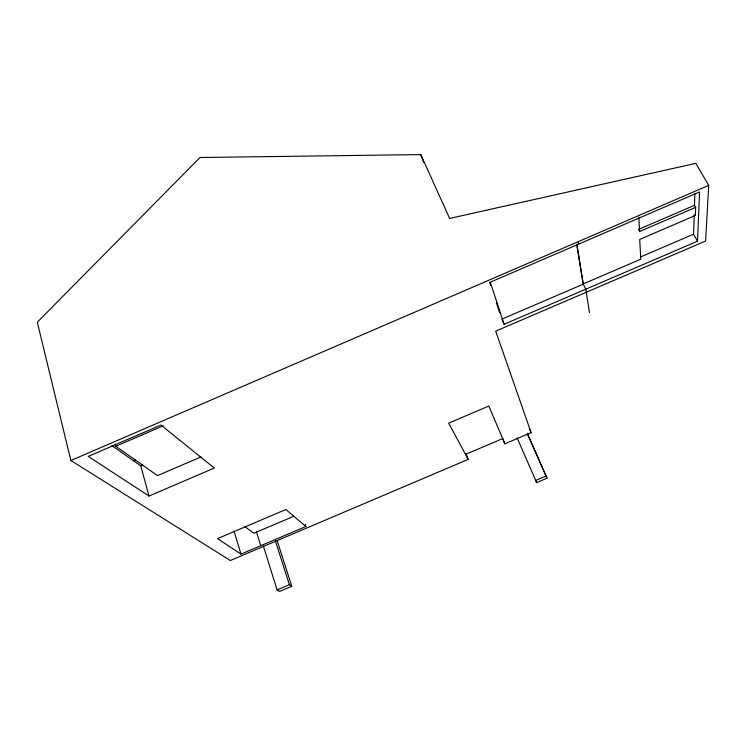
<?xml version="1.0" encoding="UTF-8"?>
<svg xmlns="http://www.w3.org/2000/svg" width="746" height="746" viewBox="0 0 746 746"><rect width="100%" height="100%" fill="white"/><g stroke="black" fill="none" stroke-linecap="round" stroke-linejoin="round"><path stroke-width="1.12" d="M589.471 312.546L585.778 289.187L583.167 283.956L640.805 259.188L639.714 239.429L695.365 215.473L695.664 207.379L694.479 205.318L694.89 193.708M502.245 320.193L504.1 324.268L697.501 241.2L693.556 234.207L694.237 214.708M697.501 241.2L699.562 191.964L490.299 282.212L504.1 324.268M466.026 454.053L468.218 459.377L230.309 560.516L70.87 460.515L37.3 322.216L199.993 157.518L420.8 154.581L449.624 218.447L695.832 163.346L708.7 185.372L705.613 241.023L495.698 331.159L531.105 432.643L504.883 443.795L502.599 438.499M70.87 460.515L708.7 185.372M115.238 444.131L115.807 446.276L163.327 425.78M638.492 229.442L694.479 205.318M638.865 230.132L639.62 231.521L695.664 207.379M111.76 445.502L140.789 465.868L142.868 464.982M640.851 256.857L693.556 234.207M501.778 319.176L583.269 284.161L576.863 244.455M201.178 456.85L157.499 475.603L115.807 446.276M149.004 496.053L214.288 468.059L160.968 425.034L88.252 456.393L149.004 496.053L140.789 465.868M293.989 516.167L253.892 533.241L244.716 526.564M465.532 454.398L502.673 438.601M305.897 526.517L285.877 509.509L217.506 538.649L241.005 554.101L305.897 526.517L305.198 524.41M277.111 589.872L289.364 584.678L291.761 586.263L279.573 591.419L277.111 589.872L263.31 545.867M546.221 475.957L535.805 480.368L536.663 482.615L547.023 478.233L527.459 433.585M468.218 459.377L448.672 423.159L488.817 406.029L504.883 443.795M529.222 428.39L531.105 432.643M527.879 435.021L547.023 478.233M517.043 437.781L536.663 482.615M420.8 154.581L423.625 162.236M489.628 282.24L490.7 285.494M496.416 302.876L499.633 312.658M277.27 540.962L291.761 586.263M275.349 540.747L289.364 584.678M256.456 531.963L260.746 545.708M234.011 531.031L241.005 554.101M576.761 244.24L583.167 283.956M578.262 241.639L578.654 244.11M638.828 217.067L639.62 231.521M135.446 459.704L133.357 460.674L135.464 459.769"/></g></svg>
